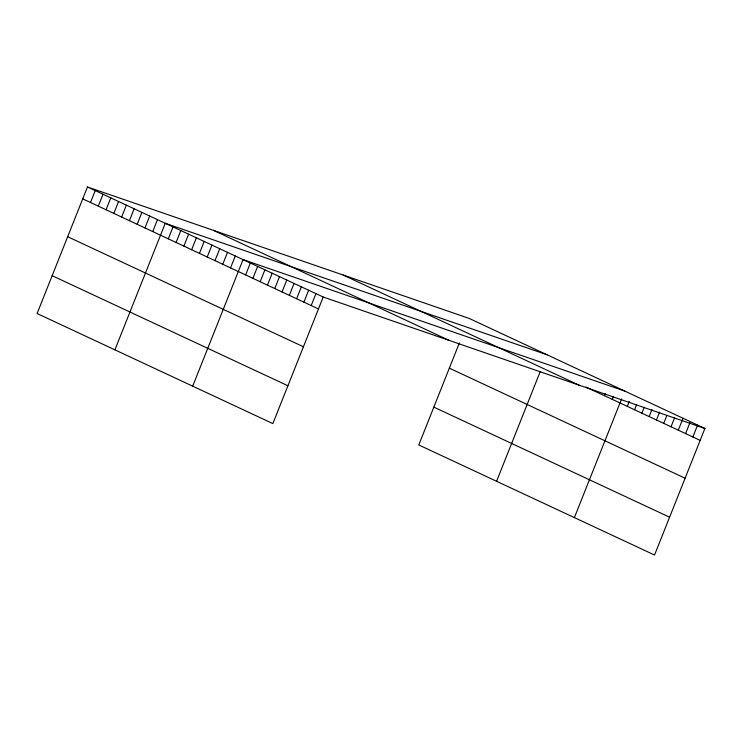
<?xml version="1.0" encoding="UTF-8"?>
<svg xmlns="http://www.w3.org/2000/svg" width="742" height="742" viewBox="0 0 742 742"><rect width="100%" height="100%" fill="white"/><g stroke="black" fill="none" stroke-linecap="round" stroke-linejoin="round"><path stroke-width="1.11" d="M87.463 186.975L37.1 313.523L272.861 423.589L323.215 297.041L87.463 186.975L469.139 318.411L704.9 428.477L654.537 555.025L418.785 444.959L459.381 342.925M90.505 202.51L95.236 190.601M98.278 206.146L103.017 194.237M106.06 209.773L110.799 197.873M113.841 213.408L118.581 201.499M121.623 217.035L126.363 205.135M129.405 220.671L134.135 208.762M137.187 224.307L141.917 212.398M144.959 227.933L149.698 216.033M152.741 231.569L157.48 219.66M114.899 349.844L165.262 223.296L546.947 354.732M168.304 238.831L173.044 226.931M176.086 242.467L180.816 230.558M183.858 246.094L188.598 234.194M191.64 249.729L196.38 237.82M199.422 253.365L204.161 241.456M207.203 256.992L211.943 245.092M214.985 260.627L219.715 248.718M222.758 264.254L227.497 252.354M230.539 267.89L235.279 255.99M192.697 386.165L243.061 259.617L624.745 391.053M245.611 274.92L250.351 263.02M252.892 278.324L257.632 266.424M260.182 281.728L264.922 269.828M267.472 285.132L272.212 273.223M274.753 288.536L279.493 276.627M282.043 291.94L286.783 280.031M289.334 295.335L294.073 283.435M296.615 298.738L301.354 286.839M303.905 302.142L308.644 290.233M311.195 305.546L315.934 293.637M496.583 481.28L540.111 371.89M604.442 395.699L605.231 393.714M612.224 399.326L613.411 396.349M574.382 517.601L621.583 398.992M627.296 406.366L629.262 401.403M634.577 409.769L636.553 404.807M641.867 413.164L644.232 407.219M649.157 416.568L651.912 409.621M656.438 419.972L659.601 412.033M663.728 423.376L666.882 415.437M671.018 426.78L674.571 417.848M678.299 430.175L683.039 418.275M685.589 433.578L689.93 422.671M692.88 436.982L697.61 425.073M323.215 297.041L704.9 428.477M585.967 387.074L700.16 440.386M343.184 275.041L578.946 385.107M213.418 230.345L449.17 340.42M449.346 368.153L685.107 478.219M82.724 198.875L318.476 308.95M433.838 407.126L669.599 517.193M67.67 236.707L303.422 346.774M52.153 275.69L287.915 385.757"/></g></svg>
